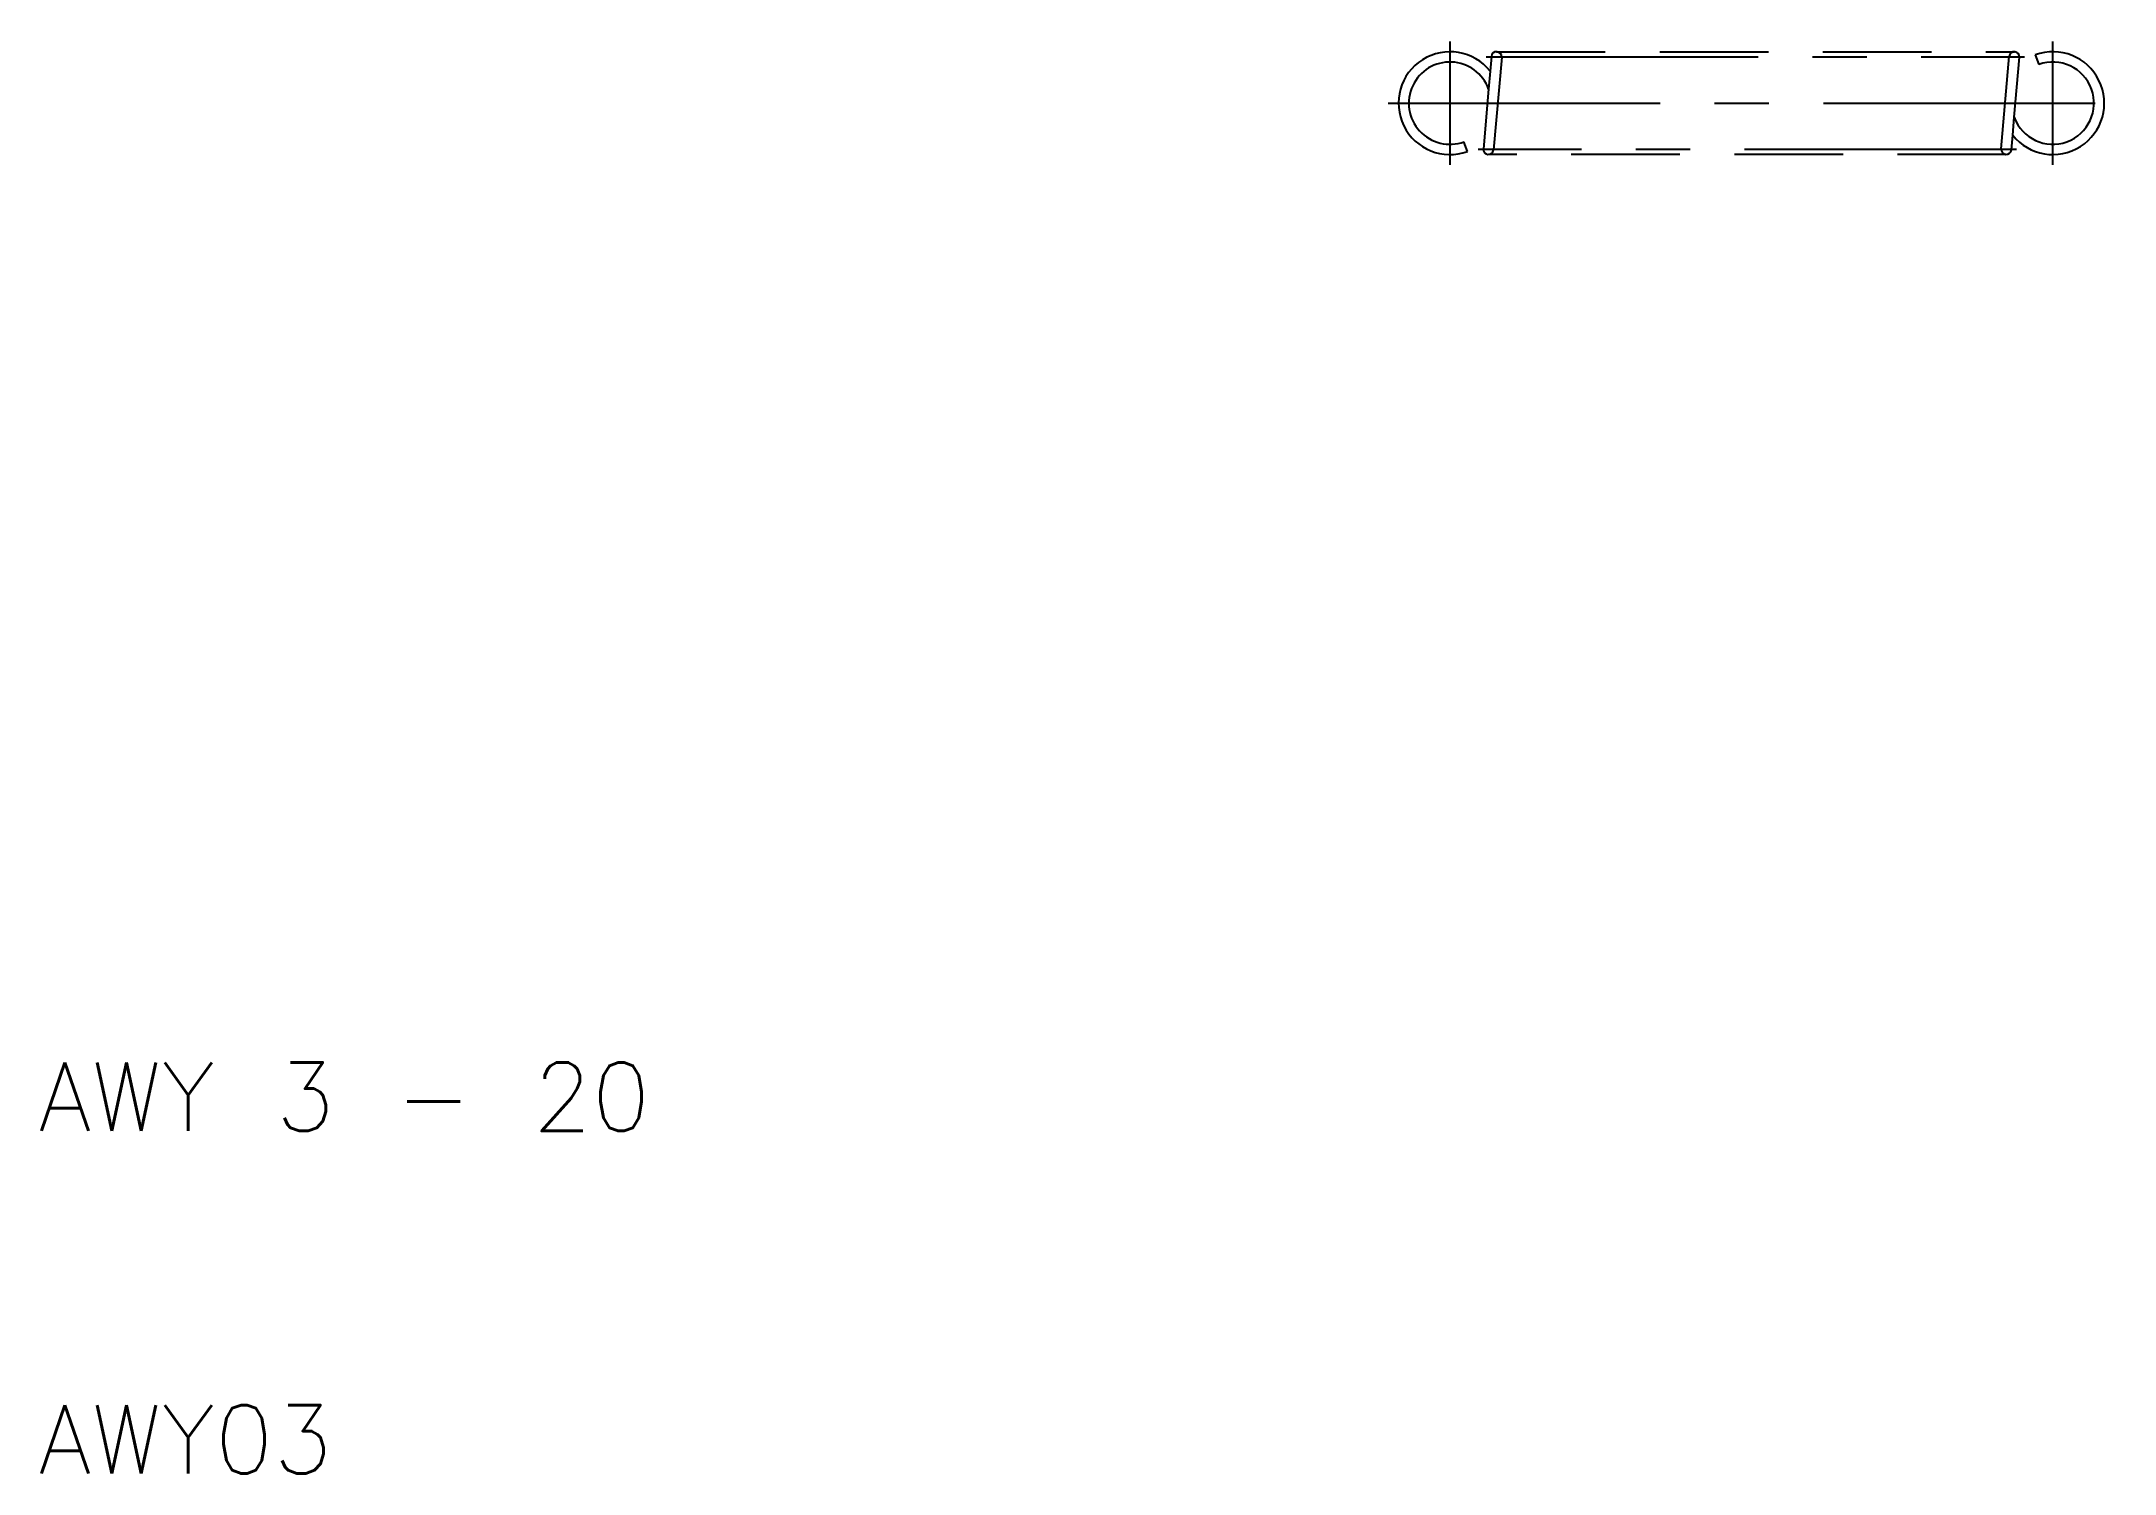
# Model space of a CAD drawing. Extents: x 10.1 to 70.6, y 10 to 51.8.
import ezdxf

# ---------------------------------------------------------------- set-up
doc = ezdxf.new("R2010")
doc.units = 0
doc.header["$LTSCALE"] = 0.25
doc.linetypes.add('CENTER', pattern=[50.8, 31.75, -6.35, 6.35, -6.35])
doc.linetypes.add('DASHED', pattern=[19.05, 12.7, -6.35])
doc.layers.get('0').update_dxf_attribs({"linetype": 'CONTINUOUS'})
doc.layers.add('CENTER', color=1, linetype='CENTER')
doc.styles.get("Standard").update_dxf_attribs({"font": 'txt.shx', "bigfont": 'extfont.shx'})

msp = doc.modelspace()

# ---------------------------------------------------------------- linework, layer by layer
at = {"color": 3, "linetype": 'DASHED'}
for p, q in [((52.56, 51.5), (67.676, 51.5)), ((67.44, 48.5), (52.324, 48.5))]:
    msp.add_line(p, q, dxfattribs=at)
for p, q in [((52.373, 50.934), (52.328, 50.41)), ((52.411, 51.363), (52.373, 50.934)), ((52.71, 51.337), (52.474, 48.637)), ((67.29, 48.663), (67.526, 51.363)), ((67.672, 49.59), (67.825, 51.337)), ((68.287, 51.41), (68.39, 51.128)), ((52.328, 50.41), (52.175, 48.663)), ((67.589, 48.637), (67.627, 49.066)), ((67.627, 49.066), (67.672, 49.59)), ((51.713, 48.59), (51.61, 48.872))]:
    msp.add_line(p, q)
for centre, radius, start, end in [((51.2, 50), 1.5, 38.52731, 290), ((52.56, 51.35), 0.15, 355, 175), ((67.676, 51.35), 0.15, 355, 175), ((68.8, 50), 1.5, 218.52731, 110), ((51.2, 50), 1.2, 20, 290), ((68.8, 50), 1.2, 200, 110), ((52.324, 48.65), 0.15, 175, 355), ((67.44, 48.65), 0.15, 175, 355)]:
    msp.add_arc(centre, radius, start, end)
at = {"layer": 'CENTER', "color": 1, "linetype": 'CENTER'}
for p, q in [((51.2, 51.8), (51.2, 48.2)), ((68.8, 48.2), (68.8, 51.8)), ((52.26, 51.35), (67.976, 51.35)), ((49.4, 50), (70.6, 50)), ((67.74, 48.65), (52.024, 48.65))]:
    msp.add_line(p, q, dxfattribs=at)

# ---------------------------------------------------------------- texts
for s, p in [('AWY 3 - 20', (10, 20)), ('AWY03', (10, 10))]:
    msp.add_text(s, height=2).set_placement(p)

doc.saveas('drawing.dxf')
